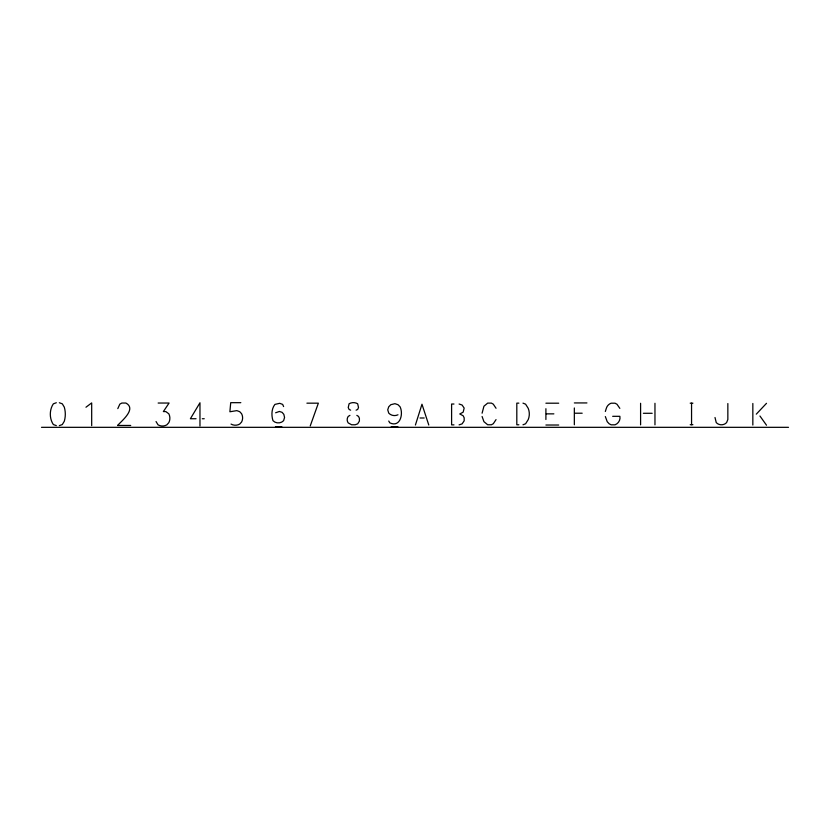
<?xml version="1.0" encoding="UTF-8"?>
<svg xmlns="http://www.w3.org/2000/svg" width="830" height="830" viewBox="0 0 830 830"><rect width="100%" height="100%" fill="white"/><g stroke="black" fill="none" stroke-linecap="round" stroke-linejoin="round"><path stroke-width="1.25" d="M415.415 425.022L421.972 404.231L428.778 425.022M605.34 411.473L606.305 408.391A7.729 7.729 0 0 1 611.139 403.204L615.009 403.204L616.981 404.241L619.844 408.37M310.254 425.894L318.357 403.173L306.913 403.173M496.039 419.617L493.279 423.746L491.391 424.763L487.677 424.763L483.932 421.671L482.095 416.504M756.286 414.149L766.505 403.318M349.928 415.363L348.216 416.432A5.613 5.613 0 0 0 348.216 422.916L351.63 424.773L355.126 424.773L357.689 423.84L359.4 421.069L359.4 418.279L358.529 416.432L356.838 415.363M85.967 407.229L91.684 402.913L91.684 425.634M356.101 410.165L357.668 409.449L358.508 407.551L357.668 403.764A8.58 8.58 0 0 0 349.088 403.764L348.237 407.551L349.088 409.449L350.644 410.165M275.622 412.78L279.388 411.462L282.086 412.334L283.829 414.357L284.555 417.469L283.611 420.686C280.851 423.653 275.736 423.653 272.987 420.686C271.317 415.54 271.4 408.744 274.938 404.397L279.72 403.318L282.646 404.397L283.611 406.576M522.983 424.784L525.598 423.767L528.222 419.607A15.013 15.013 0 0 0 528.222 408.339L525.598 404.179L522.983 403.141M56.326 402.737L53.348 403.837C49.312 409.781 49.312 418.611 53.348 424.545L56.326 425.624M59.345 425.624L62.312 424.545L64.315 421.225A25.274 25.274 0 0 0 64.304 407.157L62.312 403.837L59.345 402.737M459.094 424.867L462.092 423.881L464.167 420.831L464.167 417.812L463.161 415.778L459.758 413.973L463.161 412.168L464.167 408.08L462.092 405.03L459.094 404.023M397.985 414.803C394.893 416.276 391.065 415.664 388.741 413.122L387.735 409.813L388.741 406.762L390.816 404.698L394.924 403.681L397.985 404.698L400.05 406.762C403.671 414.097 400.05 427.855 389.768 422.823L388.741 421.038M240.814 402.675L230.719 402.675L229.889 411.763L236.83 410.632L239.704 411.67L241.592 413.714A8.902 8.902 0 0 1 241.592 422.014L239.704 424.078A8.736 8.736 0 0 1 231.041 424.078M574.339 402.934L586.935 402.934M158.146 403.038L169.081 403.038L163.354 411.576L165.834 411.576L168.843 413.838A9.846 9.846 0 0 1 168.843 422.626L166.84 424.846A8.694 8.694 0 0 1 158.042 424.846L156.04 421.557M518.854 403.141L516.81 403.141L516.81 424.784L518.854 424.784M545.901 403.204L558.704 403.204M690.207 403.173L692.905 403.173M453.969 404.023L451.603 404.023L451.603 424.867L453.969 424.867M574.765 413.216L582.183 413.216M643.375 413.288L652.183 413.288M546.327 413.859L553.869 413.859M612.675 416.318L619.875 416.318C620.633 419.928 618.423 423.57 615.009 424.815L611.139 424.815L609.178 423.798L607.238 421.733L605.34 416.567M420.022 417.998L424.172 417.998M196.056 418.735L190.392 418.735L199.968 402.768L199.968 425.987M202.302 418.735L204.232 418.735M690.207 424.721L692.905 424.721M545.901 425.022L558.704 425.022M130.704 425.458L117.57 425.458C121.771 420.769 136.805 408.858 125.89 403.038L121.875 403.038L119.831 404.137L117.808 408.619M275.456 426.765L281.837 426.765M391.221 426.724L397.892 426.724M41.5 427.326L788.5 427.326M759.948 416.006L766.505 425.219M496.039 408.277L493.279 404.148L491.391 403.11L487.677 403.11L483.932 406.223L482.095 413.195M752.841 403.473L752.841 425.053M727.848 403.556L727.848 419.524L726.592 422.595L725.296 423.684A7.263 7.263 0 0 1 717.556 423.684L716.249 422.595L715.004 417.511M691.556 403.173L691.556 424.721M654.963 403.287L654.963 424.856M640.594 403.287L640.594 424.856M574.339 407.966L574.339 424.763M545.901 408.713L545.901 419.513"/></g></svg>
